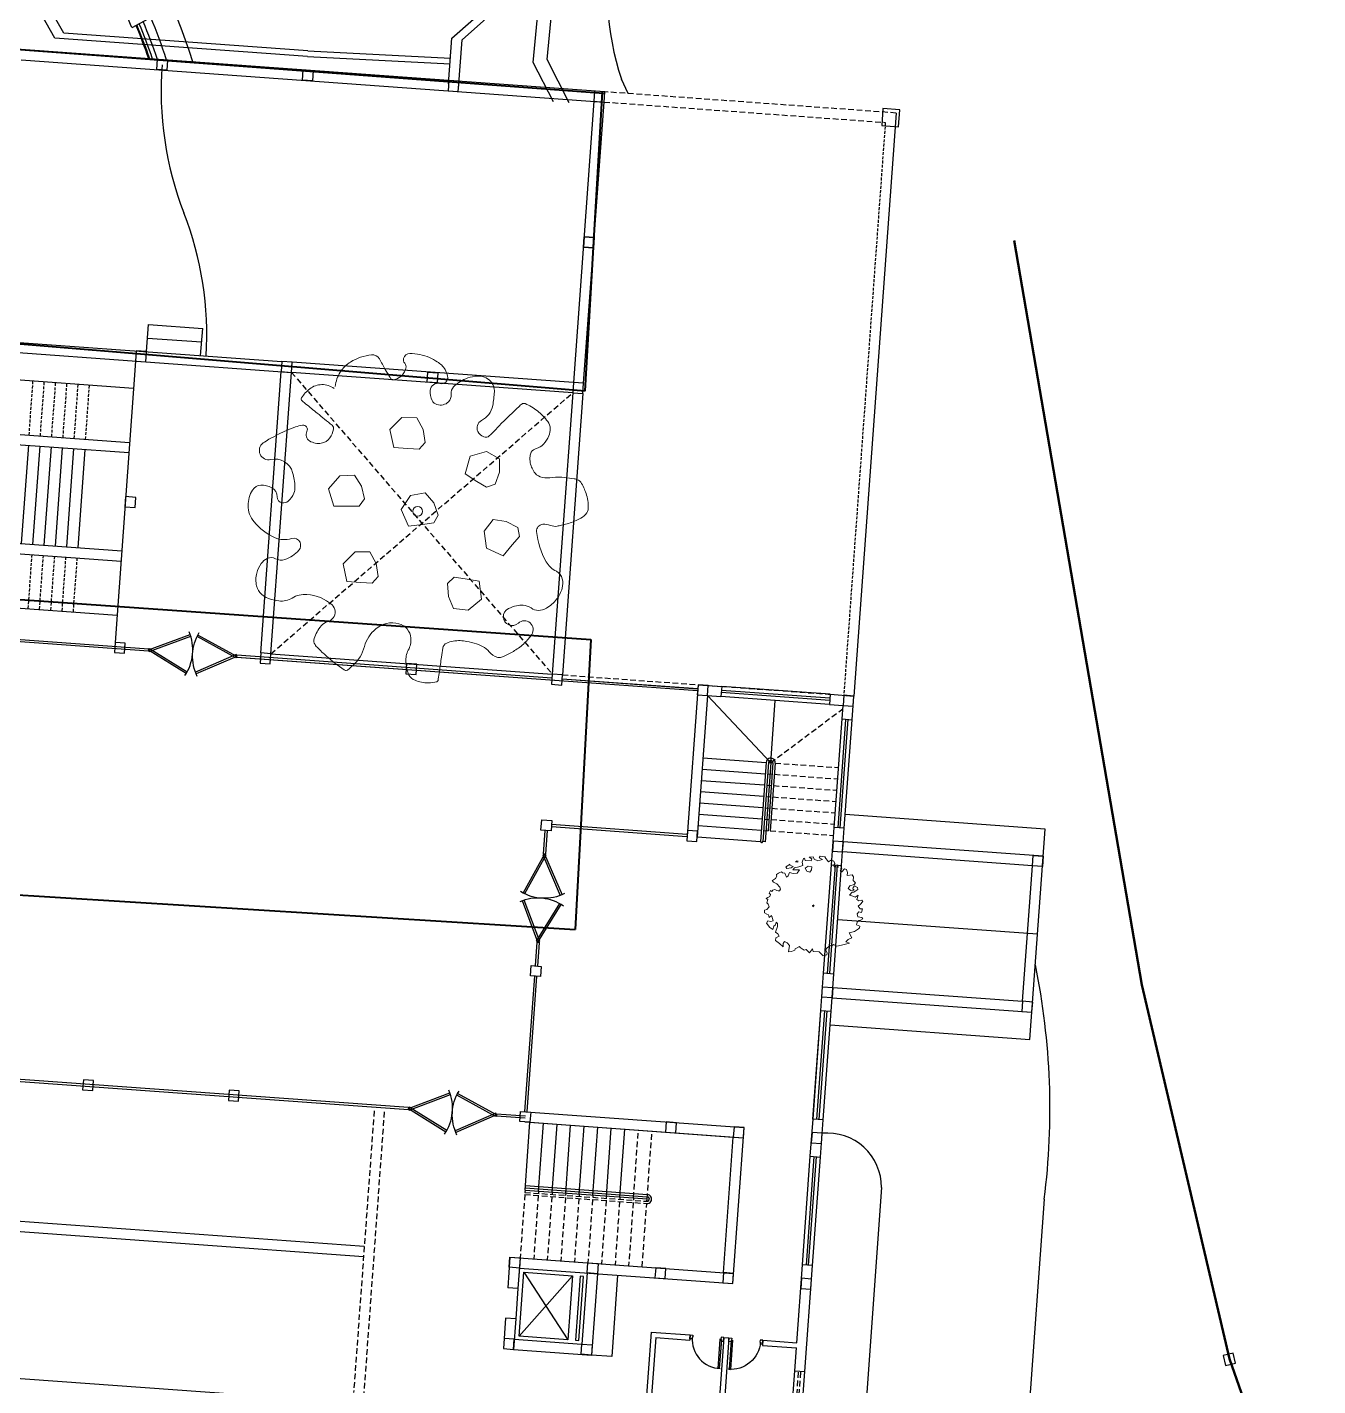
# Model space of a CAD drawing. Extents: x 2080 to 102399, y 2071 to 93424.
# Drawn here: x 87838 to 88977, y 81964 to 83163 of the extents above; entities that cross this region are included whole.
import ezdxf

# ---------------------------------------------------------------- set-up
doc = ezdxf.new("R2010")
doc.units = 0
doc.header["$LTSCALE"] = 20
doc.header["$MEASUREMENT"] = 0
for name, pattern in [('ACAD_ISO02W100', [15, 12, -3]), ('HIDDEN', [0.375, 0.25, -0.125]), ('HIDDEN2', [0.1875, 0.125, -0.0625])]:
    doc.linetypes.add(name, pattern=pattern)
for name, color, linetype in [('beam', 7, 'Continuous'), ('COLUMN', 31, 'Continuous'), ('DIMLINE', 254, 'Continuous'), ('DOOR', 1, 'Continuous'), ('HANDRAIL', 1, 'Continuous'), ('KALKAAL', 7, 'Continuous'), ('road', 2, 'Continuous'), ('Roof lilne', 31, 'Continuous'), ('wall', 13, 'Continuous'), ('WINDOW', 4, 'Continuous'), ('winsill', 5, 'Continuous')]:
    doc.layers.add(name, color=color, linetype=linetype)
for name, color, linetype, lineweight in [('BUILDING', 4, 'Continuous', 40), ('COUNTRY FENCE', 13, 'ACAD_ISO02W100', 50), ('Mango tree', 96, 'Continuous', 5), ('naval tree', 105, 'Continuous', 9), ('sappotta', 114, 'Continuous', 5), ('STONE', 2, 'Continuous', 30), ('tree1', 110, 'Continuous', 9)]:
    doc.layers.add(name, color=color, linetype=linetype, lineweight=lineweight)

# ---------------------------------------------------------------- blocks, each defined once
blk = doc.blocks.new('tree1')
at = {"layer": 'tree1', "lineweight": 5}
blk.add_lwpolyline([(2246.412, 2115.1826, -0.112663), (2246.4436, 2115.2327, -0.117589), (2246.492, 2115.2624, -0.108853), (2246.5788, 2115.2711, -0.296704), (2246.6053, 2115.2491, -0.01094), (2246.612, 2115.2254, 0.0113), (2246.6186, 2115.2025, 0.005127), (2246.6282, 2115.1726, 0.015033), (2246.6319, 2115.1626, 0.306227), (2246.6423, 2115.1556, 0.11667), (2246.6719, 2115.1626, 0.080255), (2246.6872, 2115.1736, 0.078689), (2246.6986, 2115.1892, 0.243774), (2246.6984, 2115.2094, -0.250701), (2246.6986, 2115.2292, -0.328651), (2246.7264, 2115.2422, -0.116616), (2246.7985, 2115.2092, -0.030845), (2246.8248, 2115.186, -0.050087), (2246.8385, 2115.1692, -0.076938), (2246.8477, 2115.1493, -0.062317), (2246.8518, 2115.1226, -0.579697), (2246.8158, 2115.1005, 0.475121), (2246.7719, 2115.0827, 0.129849), (2246.7703, 2115.0429, 0.212231), (2246.7852, 2115.0228, 0.129571), (2246.8094, 2115.0164, 0.139513), (2246.8318, 2115.0228, 0.231404), (2246.8485, 2115.0492, -0.228797), (2246.8652, 2115.076, -0.051526), (2246.8895, 2115.0881, -0.046499), (2246.9185, 2115.096, -0.068146), (2246.9558, 2115.0974, -0.083931), (2246.9851, 2115.0893, -0.129613), (2247.0074, 2115.0709, -0.123758), (2247.0184, 2115.0427, -0.09899), (2247.0169, 2115.0207, -0.039936), (2246.9984, 2114.9695, -0.22703), (2246.9418, 2114.9219, 0.41151), (2246.9185, 2114.883, 0.187353), (2246.9366, 2114.8573, 0.279738), (2246.9585, 2114.8563, 0.024255), (2246.9845, 2114.8724, -0.013213), (2247.0318, 2114.9029, -0.005001), (2247.0972, 2114.942, -0.023312), (2247.1117, 2114.9495, -0.276075), (2247.1247, 2114.9482, -0.060003), (2247.165, 2114.9096, -0.073357), (2247.1952, 2114.8595, -0.14541), (2247.1984, 2114.8297, -0.115891), (2247.1871, 2114.8041, -0.080667), (2247.1584, 2114.7764, -0.146196), (2247.1274, 2114.7664, 0.199095), (2247.1051, 2114.7565, 0.110057), (2247.0965, 2114.7421, 0.070134), (2247.0917, 2114.7165, 0.127178), (2247.1011, 2114.6728, 0.173991), (2247.1251, 2114.65, 0.084989), (2247.1627, 2114.6404, -0.065757), (2247.2117, 2114.63, -0.015835), (2247.246, 2114.6166, -0.041694), (2247.2583, 2114.61, -0.171023), (2247.2682, 2114.5973, -0.055511), (2247.2783, 2114.5501, -0.086573), (2247.2741, 2114.492, -0.193215), (2247.2583, 2114.4702, -0.079513), (2247.2283, 2114.4574, -0.051396), (2247.1784, 2114.4502, -0.009838), (2247.1555, 2114.4498, -0.013144), (2247.1384, 2114.4502, -0.142441), (2247.1136, 2114.4589, 0.12085), (2247.0851, 2114.4702, 0.414743), (2247.0551, 2114.4475, 0.108419), (2247.0651, 2114.3237, 0.145796), (2247.0955, 2114.2778, -0.218883), (2247.1117, 2114.2438, -0.129022), (2247.1028, 2114.2077, -0.098712), (2247.0717, 2114.1706, -0.089238), (2247.0254, 2114.1453, -0.142039), (2246.9918, 2114.144, -0.15262), (2246.966, 2114.1597, 0.140489), (2246.9385, 2114.1773, 0.072733), (2246.9124, 2114.1811, 0.056149), (2246.8785, 2114.1773, 1.162721), (2246.9039, 2114.1127, -0.889956), (2246.9451, 2114.0574, -0.057497), (2246.9104, 2114.0314, -0.050194), (2246.8652, 2114.0108, -0.027152), (2246.8206, 2113.9984, -0.081841), (2246.8052, 2113.9975, -0.259828), (2246.7712, 2114.0216, 0.154361), (2246.7252, 2114.0708, 0.023636), (2246.6897, 2114.0886, 0.036054), (2246.6652, 2114.0974, 0.113837), (2246.6116, 2114.0999, 0.255021), (2246.5919, 2114.0841, 0.010023), (2246.5791, 2114.0512, -0.006166), (2246.5586, 2113.9975, -0.000987), (2246.5476, 2113.9699, -0.004807), (2246.5453, 2113.9642, -0.301336), (2246.5397, 2113.9605, -0.053993), (2246.5053, 2113.9642, -0.098949), (2246.4573, 2113.9853, -0.166928), (2246.4387, 2114.0108, -0.074867), (2246.4362, 2114.0273, -0.033746), (2246.4387, 2114.0641, -0.147775), (2246.4582, 2114.1068, 0.143332), (2246.4787, 2114.1506, 0.320067), (2246.4453, 2114.2167, 0.243977), (2246.352, 2114.2172, 0.152147), (2246.2934, 2114.1598, -0.142431), (2246.2321, 2114.0974, -0.011977), (2246.2084, 2114.0848, -0.105797), (2246.2054, 2114.0841, -0.222083), (2246.1945, 2114.0886, -0.028252), (2246.1388, 2114.1573, -0.016572), (2246.113, 2114.1957, -0.046235), (2246.1055, 2114.2106, -0.232844), (2246.1075, 2114.2346, -0.094135), (2246.1455, 2114.2771, -0.151838), (2246.1726, 2114.2871, 0.157375), (2246.1988, 2114.2971, 0.39645), (2246.2059, 2114.3476, 0.167315), (2246.1188, 2114.4103, 0.155323), (2246.0594, 2114.4094, -0.172189), (2246.0055, 2114.4103, -0.057388), (2245.9658, 2114.4306, -0.091215), (2245.9455, 2114.4502, -0.156095), (2245.9337, 2114.4872, -0.117481), (2245.9455, 2114.5368, -0.096462), (2245.9705, 2114.5689, -0.124262), (2245.9989, 2114.5834, -0.245852), (2246.0304, 2114.5751, 0.213299), (2246.0655, 2114.5634, 0.132817), (2246.1271, 2114.5869, 0.292293), (2246.1388, 2114.6167, 0.386063), (2246.1096, 2114.6384, -0.189961), (2246.0455, 2114.6566, -0.113948), (2245.9805, 2114.7353, -0.173128), (2245.9722, 2114.8031, -0.141993), (2246.0028, 2114.8585, -0.2475), (2246.0388, 2114.8697, -0.069531), (2246.0598, 2114.8626, -0.066733), (2246.0788, 2114.8497, -0.27622), (2246.0909, 2114.811, 0.375875), (2246.1055, 2114.7831, 0.21129), (2246.1292, 2114.7842, 0.125177), (2246.1588, 2114.8097, 0.111486), (2246.1686, 2114.8338, 0.05123), (2246.1721, 2114.8896, 0.402904), (2246.0994, 2114.9595, -0.821492), (2246.0855, 2115.0294, -0.025063), (2246.1109, 2115.0385, -0.015882), (2246.1521, 2115.0494, -0.023816), (2246.2229, 2115.0623, -0.058964), (2246.2521, 2115.0627, -0.600057), (2246.2634, 2115.035, 0.391652), (2246.2654, 2114.9961, 0.173919), (2246.3078, 2114.9768, 0.206831), (2246.3454, 2114.9895, 0.108623), (2246.3674, 2115.0202, 0.273193), (2246.3654, 2115.0361, 0.000005), (2246.342, 2115.066, -0.000002), (2246.3187, 2115.096, -0.000001), (2246.2838, 2115.1409, -0.000003), (2246.2721, 2115.1559, -0.378508), (2246.2729, 2115.1687, -0.089675), (2246.3121, 2115.1959, -0.160885), (2246.3619, 2115.2013, -0.160398), (2246.4054, 2115.1759)], format="xyb", dxfattribs=at)
for points in [[(2246.5818, 2114.8963), (2246.5828, 2114.9683), (2246.6395, 2115.0036), (2246.6962, 2114.9898), (2246.7102, 2114.9394), (2246.7067, 2114.8884), (2246.6775, 2114.8681), (2246.635, 2114.8807)], [(2246.2995, 2114.7243), (2246.2955, 2114.7962), (2246.3496, 2114.8354), (2246.407, 2114.8256), (2246.4245, 2114.7764), (2246.4246, 2114.7252), (2246.397, 2114.7029), (2246.3536, 2114.7124)], [(2246.8317, 2114.7322), (2246.867, 2114.7949), (2246.9337, 2114.7989), (2246.9768, 2114.7597), (2246.9651, 2114.7087), (2246.9376, 2114.6656), (2246.9023, 2114.6617), (2246.8709, 2114.693)], [(2246.5688, 2114.5813), (2246.5557, 2114.6521), (2246.6043, 2114.6978), (2246.6626, 2114.6954), (2246.6862, 2114.6488), (2246.6928, 2114.5981), (2246.6682, 2114.5724), (2246.624, 2114.5764)], [(2246.2835, 2114.424), (2246.2845, 2114.496), (2246.3411, 2114.5313), (2246.3978, 2114.5176), (2246.4119, 2114.4672), (2246.4084, 2114.4162), (2246.3793, 2114.3959), (2246.3367, 2114.4084)], [(2246.9054, 2114.3847), (2246.8484, 2114.4286), (2246.8541, 2114.4952), (2246.8991, 2114.5323), (2246.9478, 2114.5133), (2246.9866, 2114.4799), (2246.9854, 2114.4444), (2246.9498, 2114.4179)], [(2246.7912, 2114.3085), (2246.7834, 2114.2369), (2246.7236, 2114.2071), (2246.6685, 2114.2261), (2246.6593, 2114.2776), (2246.6675, 2114.3281), (2246.6985, 2114.3456), (2246.7397, 2114.3291)]]:
    blk.add_lwpolyline(points, close=True, dxfattribs=at)
blk.add_circle((2246.6167, 2114.6306), 0.0191, dxfattribs=at)
blk = doc.blocks.new('NEEM')
at = {"layer": 'sappotta', "linetype": 'Continuous'}
for p, q in [((-0.517, 0.963), (-0.614, 0.901)), ((-0.521, 0.945), (-0.521, 0.945)), ((-0.449, 0.913), (-0.521, 0.945)), ((-0.359, 1.043), (-0.396, 1.016)), ((-0.396, 1.016), (-0.345, 1.011)), ((-0.345, 1.011), (-0.34, 1.039)), ((-0.23, 0.935), (-0.32, 0.906)), ((-0.213, 1.092), (-0.242, 1.007)), ((-0.242, 1.007), (-0.23, 0.935)), ((-0.191, 1.099), (-0.213, 1.092)), ((-0.177, 1.048), (-0.191, 1.099)), ((-0.043, 1.039), (-0.177, 1.048)), ((0.003, 1.132), (-0.083, 1.127)), ((-0.083, 1.127), (-0.023, 1.083)), ((-0.023, 1.083), (-0.043, 1.039)), ((0.03, 1.077), (0.003, 1.132)), ((0.114, 1.043), (0.03, 1.077)), ((0.216, 1.072), (0.114, 1.043)), ((0.162, 1.144), (0.142, 1.112)), ((0.142, 1.112), (0.216, 1.072)), ((0.283, 1.13), (0.162, 1.144)), ((0.267, 1.123), (0.283, 1.13)), ((0.351, 1.016), (0.267, 1.123)), ((0.421, 1.063), (0.351, 1.016)), ((0.473, 1.03), (0.421, 1.063)), ((0.472, 0.942), (0.501, 0.982)), ((0.483, 0.908), (0.472, 0.942)), ((0.501, 0.982), (0.473, 1.03)), ((0.551, 0.95), (0.581, 0.9)), ((0.627, 0.928), (0.551, 0.95)), ((0.654, 0.87), (0.627, 0.928)), ((-0.85, 0.638), (-0.892, 0.613)), ((-0.818, 0.692), (-0.85, 0.638)), ((-0.783, 0.757), (-0.83, 0.729)), ((-0.83, 0.729), (-0.826, 0.714)), ((-0.826, 0.714), (-0.818, 0.692)), ((-0.749, 0.774), (-0.783, 0.757)), ((-0.717, 0.789), (-0.749, 0.774)), ((-0.689, 0.772), (-0.717, 0.789)), ((-0.638, 0.758), (-0.689, 0.772)), ((-0.598, 0.672), (-0.638, 0.758)), ((-0.614, 0.901), (-0.589, 0.87)), ((-0.562, 0.699), (-0.598, 0.672)), ((-0.589, 0.87), (-0.494, 0.884)), ((-0.533, 0.776), (-0.562, 0.699)), ((-0.452, 0.75), (-0.533, 0.776)), ((-0.494, 0.884), (-0.449, 0.913)), ((-0.415, 0.884), (-0.459, 0.839)), ((-0.459, 0.839), (-0.303, 0.837)), ((-0.361, 0.762), (-0.452, 0.75)), ((-0.32, 0.906), (-0.415, 0.884)), ((-0.303, 0.837), (-0.361, 0.762)), ((-0.108, 0.922), (-0.177, 0.872)), ((-0.177, 0.872), (-0.139, 0.809)), ((-0.139, 0.809), (-0.067, 0.78)), ((-0.027, 0.908), (-0.108, 0.922)), ((-0.067, 0.78), (-0.034, 0.839)), ((-0.034, 0.839), (-0.027, 0.908)), ((0.581, 0.9), (0.483, 0.908)), ((0.616, 0.806), (0.654, 0.87)), ((0.66, 0.788), (0.616, 0.806)), ((0.715, 0.86), (0.66, 0.788)), ((0.762, 0.844), (0.715, 0.86)), ((0.783, 0.779), (0.762, 0.844)), ((0.776, 0.704), (0.783, 0.779)), ((0.888, 0.723), (0.776, 0.704)), ((0.924, 0.679), (0.888, 0.723)), ((0.913, 0.591), (0.924, 0.679)), ((-0.96, 0.366), (-0.994, 0.31)), ((-0.994, 0.31), (-0.961, 0.275)), ((-0.935, 0.345), (-0.96, 0.366)), ((-0.908, 0.372), (-0.935, 0.345)), ((-0.892, 0.613), (-0.923, 0.594)), ((-0.923, 0.594), (-0.895, 0.555)), ((-0.87, 0.389), (-0.908, 0.372)), ((-0.895, 0.555), (-0.868, 0.54)), ((-0.846, 0.386), (-0.87, 0.389)), ((-0.868, 0.54), (-0.818, 0.517)), ((-0.821, 0.367), (-0.846, 0.386)), ((-0.788, 0.359), (-0.821, 0.367)), ((-0.818, 0.517), (-0.752, 0.44)), ((-0.757, 0.361), (-0.788, 0.359)), ((-0.735, 0.394), (-0.757, 0.361)), ((-0.752, 0.44), (-0.735, 0.394)), ((0.804, 0.415), (0.84, 0.475)), ((0.86, 0.367), (0.804, 0.415)), ((0.829, 0.259), (0.888, 0.326)), ((0.84, 0.475), (0.934, 0.5)), ((0.933, 0.378), (0.86, 0.367)), ((0.888, 0.326), (0.93, 0.332)), ((0.917, 0.437), (0.904, 0.404)), ((0.904, 0.404), (0.933, 0.378)), ((0.964, 0.541), (0.913, 0.591)), ((0.942, 0.471), (0.917, 0.437)), ((0.93, 0.332), (1.018, 0.389)), ((0.934, 0.5), (0.964, 0.541)), ((1.014, 0.439), (0.942, 0.471)), ((1.018, 0.389), (1.014, 0.439)), ((-1.023, 0.208), (-1.062, 0.182)), ((-1.062, 0.182), (-1.02, 0.162)), ((-1.02, 0.162), (-1.049, 0.084)), ((-1.049, 0.084), (-1.017, 0.059)), ((-0.978, 0.229), (-1.023, 0.208)), ((-1.017, 0.059), (-0.991, -0.002)), ((-0.961, 0.275), (-0.978, 0.229)), ((0.02, 0.041), (-0.009, 0.024)), ((-0.009, 0.024), (0, 0)), ((0, 0), (0.014, 0.011)), ((0.014, 0.011), (0.027, 0.031)), ((0.838, 0.262), (0.829, 0.259)), ((0.931, 0.228), (0.838, 0.262)), ((0.962, 0.217), (0.931, 0.228)), ((1.025, 0.259), (0.962, 0.217)), ((0.996, 0.16), (1.025, 0.259)), ((1.046, 0.129), (0.996, 0.16)), ((1.029, 0.011), (1.074, 0.049)), ((1.074, -0.047), (1.029, 0.011)), ((1.109, 0.149), (1.046, 0.129)), ((1.074, 0.049), (1.137, 0.114)), ((1.137, 0.114), (1.109, 0.149)), ((-1.097, -0.077), (-1.098, -0.14)), ((-1.098, -0.14), (-1.044, -0.173)), ((-1.048, -0.062), (-1.097, -0.077)), ((-0.991, -0.002), (-1.048, -0.062)), ((-1.044, -0.173), (-1.007, -0.185)), ((-1.007, -0.185), (-0.992, -0.244)), ((-0.992, -0.244), (-0.937, -0.198)), ((-0.937, -0.198), (-0.93, -0.213)), ((-0.93, -0.213), (-0.902, -0.318)), ((1.007, -0.166), (1.046, -0.114)), ((1.016, -0.234), (1.007, -0.166)), ((1.11, -0.243), (1.016, -0.234)), ((1.045, -0.311), (1.083, -0.306)), ((1.046, -0.114), (1.1, -0.129)), ((1.129, -0.047), (1.074, -0.047)), ((1.083, -0.306), (1.137, -0.273)), ((1.1, -0.129), (1.129, -0.047)), ((1.137, -0.273), (1.11, -0.243)), ((-1.025, -0.325), (-1.052, -0.378)), ((-1.052, -0.378), (-0.982, -0.471)), ((-0.953, -0.336), (-1.025, -0.325)), ((-0.982, -0.471), (-0.91, -0.516)), ((-0.902, -0.318), (-0.953, -0.336)), ((-0.91, -0.516), (-0.888, -0.446)), ((-0.888, -0.446), (-0.848, -0.411)), ((-0.803, -0.452), (-0.853, -0.576)), ((-0.853, -0.576), (-0.797, -0.619)), ((-0.848, -0.411), (-0.837, -0.355)), ((-0.837, -0.355), (-0.803, -0.383)), ((-0.803, -0.383), (-0.803, -0.452)), ((0.826, -0.591), (0.943, -0.565)), ((0.887, -0.704), (0.826, -0.591)), ((0.943, -0.565), (1.032, -0.503)), ((0.992, -0.411), (1.004, -0.349)), ((1.066, -0.443), (0.992, -0.411)), ((1.004, -0.349), (1.045, -0.311)), ((1.032, -0.503), (1.061, -0.484)), ((1.061, -0.484), (1.066, -0.443)), ((-0.844, -0.71), (-0.852, -0.77)), ((-0.852, -0.77), (-0.758, -0.838)), ((-0.766, -0.668), (-0.844, -0.71)), ((-0.797, -0.619), (-0.766, -0.668)), ((-0.758, -0.838), (-0.675, -0.912)), ((-0.676, -0.836), (-0.649, -0.791)), ((-0.675, -0.912), (-0.676, -0.836)), ((-0.649, -0.791), (-0.582, -0.82)), ((-0.582, -0.82), (-0.534, -0.881)), ((-0.534, -0.881), (-0.554, -1.025)), ((-0.401, -0.955), (-0.302, -0.907)), ((-0.302, -0.907), (-0.286, -0.926)), ((0.327, -0.932), (0.391, -0.879)), ((0.391, -0.879), (0.423, -0.897)), ((0.423, -0.897), (0.47, -0.86)), ((0.47, -0.86), (0.543, -0.896)), ((0.543, -0.896), (0.652, -0.871)), ((0.652, -0.871), (0.68, -0.867)), ((0.68, -0.867), (0.834, -0.828)), ((0.751, -0.797), (0.797, -0.747)), ((0.834, -0.828), (0.751, -0.797)), ((0.797, -0.747), (0.887, -0.704)), ((-0.554, -1.025), (-0.486, -1.015)), ((-0.486, -1.015), (-0.413, -0.988)), ((-0.413, -0.988), (-0.401, -0.955)), ((-0.286, -0.926), (-0.197, -0.986)), ((-0.197, -0.986), (-0.157, -0.969)), ((-0.157, -0.969), (-0.078, -1.049)), ((-0.078, -1.049), (-0.006, -0.96)), ((-0.006, -0.96), (0.006, -1.017)), ((0.006, -1.017), (0.139, -1.026)), ((0.139, -1.026), (0.236, -1.115)), ((0.236, -1.115), (0.314, -1.096)), ((0.287, -0.982), (0.327, -0.932)), ((0.324, -1.046), (0.287, -0.982)), ((0.314, -1.096), (0.324, -1.046))]:
    blk.add_line(p, q, dxfattribs=at)
blk = doc.blocks.new('A$C51655814')
at = {"layer": 'DOOR', "color": 4}
for p, q in [((23.9, 0), (2.7, 43.2)), ((25.7, 0.9), (4.5, 44.1)), ((22.1, 0.9), (43.3, 44.1)), ((23.9, 0), (45.1, 43.2)), ((23.9, 0), (22.1, 0.9)), ((23.9, 0), (25.7, 0.9))]:
    blk.add_line(p, q, dxfattribs=at)
blk.add_arc((23.9, -1.7), 49.7, 61.2206, 118.7794, dxfattribs=at)
blk = doc.blocks.new('DR1H902')
at = {"color": 0}
for p, q in [((-0.5, 0), (-0.5, 1)), ((-0.5, 1), (-0.45, 1)), ((-0.45, 0), (-0.45, 1)), ((-0.5, 0), (-0.45, 0))]:
    blk.add_line(p, q, dxfattribs=at)
blk.add_arc((-0.5, 0), 1, 0, 91.707, dxfattribs=at)
blk = doc.blocks.new('A$C3B4262AC')
at = {"layer": 'DOOR'}
for p, q in [((0, 4), (0, 0)), ((2.5, 4), (0, 4)), ((0, 0), (3, 0)), ((2.5, 2.25), (2.5, 4)), ((3, 2.25), (2.5, 2.25)), ((3, 0), (3, 2.25))]:
    blk.add_line(p, q, dxfattribs=at)
blk = doc.blocks.new('A$C1F9E242A')
blk.add_blockref('A$C3B4262AC', (0, 0))
at = {"xscale": -1}
blk.add_blockref('A$C3B4262AC', (36, 0), dxfattribs=at)
at = {"layer": 'DOOR', "xscale": -31, "yscale": 31, "zscale": 68.88888888888889}
blk.add_blockref('DR1H902', (18, 2.2), dxfattribs=at)
blk = doc.blocks.new('*U24')
at = {"xscale": -1}
blk.add_blockref('A$C1F9E242A', (0, -2), dxfattribs=at)
blk = doc.blocks.new('A$C6FFD0EFA')
for p, q in [((523.6, -38), (0, 0)), ((8.3, -9.6), (523, -47)), ((514, -46.3), (496, -294.7)), ((504.9, -295.3), (523, -47)), ((119, -267.3), (120.7, -243.4)), ((120.7, -243.4), (168.6, -246.9)), ((166.8, -270.8), (168.6, -246.9)), ((-9.7, -258), (238.6, -276)), ((119.8, -255.3), (167.7, -258.8)), ((-10.4, -267), (247, -285.6)), ((109.3, -275.6), (91.3, -524)), ((220, -533.3), (238, -285)), ((228.9, -534), (247, -285.6)), ((495.3, -303.7), (247, -285.6)), ((496, -294.7), (247.6, -276.7)), ((-21.1, -290.2), (107.6, -299.6)), ((495.3, -303.7), (477.3, -552)), ((504.3, -304.3), (486.3, -552.7)), ((-25.2, -347.1), (103.5, -356.4)), ((-20.1, -338.4), (104.1, -347.4)), ((14.7, -350), (8.4, -436.8)), ((24.7, -350.7), (18.4, -437.5)), ((34.7, -351.4), (28.4, -438.2)), ((44.6, -352.2), (38.3, -438.9)), ((54.6, -352.9), (48.3, -439.7)), ((64.6, -353.6), (58.3, -440.4)), ((-31.5, -433.9), (97.2, -443.2)), ((-27.7, -443.2), (96.5, -452.2)), ((-35.6, -490.7), (93, -500)), ((228.9, -534), (477.3, -552)), ((670.1, -630.2), (614.3, -571)), ((670.1, -630.2), (674.1, -575.3)), ((610.3, -625.8), (666.2, -629.9)), ((670.1, -630.2), (665.1, -700)), ((668.1, -630), (672.1, -630.3)), ((608.8, -645.8), (664.7, -649.8)), ((609.6, -635.8), (665.4, -639.9)), ((667.4, -640), (671.4, -640.3)), ((608.1, -655.7), (664, -659.8)), ((666.7, -650), (670.7, -650.3)), ((607.4, -665.7), (663.3, -669.8)), ((665.2, -669.9), (669.2, -670.2)), ((666, -659.9), (670, -660.2)), ((606.7, -675.7), (662.5, -679.7)), ((664.5, -679.9), (668.5, -680.2)), ((606, -685.7), (661.8, -689.7)), ((663.8, -689.9), (667.8, -690.2)), ((605.2, -695.6), (661.1, -699.7)), ((665.1, -700), (663.1, -699.8)), ((453.3, -1007.5), (457.6, -947.6)), ((465.2, -1008.3), (469.6, -948.5)), ((477.2, -1009.2), (481.5, -949.4)), ((489.2, -1010.1), (493.5, -950.2)), ((501.1, -1010.9), (505.5, -951.1)), ((513.1, -1011.8), (517.4, -952)), ((525.1, -1012.7), (529.4, -952.8)), ((537, -1013.5), (541.4, -953.7)), ((453.3, -1007.5), (561, -1015.3)), ((311.3, -1057.3), (-65.7, -1029.9)), ((310.6, -1066.3), (-66.4, -1038.9)), ((495.1, -1083), (448.1, -1136.3)), ((452.2, -1079.9), (491, -1139.5)), ((535, -1082.6), (529.8, -1154.4)), ((447, -1094.2), (445, -1121.2)), ((529.8, -1154.4), (511.9, -1153.1)), ((-75.7, -1167.6), (301.3, -1194.9))]:
    blk.add_line(p, q)
at = {"linetype": 'HIDDEN'}
for p, q in [((247, -285.6), (477.3, -552)), ((228.9, -534), (495.3, -303.7)), ((670.1, -630.2), (733.7, -582.6)), ((674.1, -630.5), (730, -634.5)), ((673.4, -640.4), (729.3, -644.5)), ((672.7, -650.4), (728.5, -654.5)), ((671.2, -670.4), (727.1, -674.4)), ((672, -660.4), (727.8, -664.4)), ((670.5, -680.3), (726.4, -684.4)), ((669.8, -690.3), (725.6, -694.4)), ((320, -937.6), (301.9, -1186)), ((328.9, -938.3), (310.9, -1186.6)), ((549, -1014.4), (553.3, -954.6)), ((561, -1015.3), (565.3, -955.4)), ((453, -1011.4), (448.9, -1067.3)), ((453.3, -1007.5), (453.1, -1009.5)), ((464.9, -1012.3), (460.9, -1068.2)), ((465.2, -1008.3), (465.1, -1010.3)), ((476.9, -1013.2), (472.9, -1069)), ((477.2, -1009.2), (477.1, -1011.2)), ((488.9, -1014.1), (484.8, -1069.9)), ((489.2, -1010.1), (489, -1012.1)), ((500.8, -1014.9), (496.8, -1070.8)), ((501.1, -1010.9), (501, -1012.9)), ((512.8, -1015.8), (508.8, -1071.6)), ((513.1, -1011.8), (513, -1013.8)), ((524.8, -1016.7), (520.7, -1072.5)), ((525.1, -1012.7), (524.9, -1014.7)), ((536.7, -1017.5), (532.7, -1073.4)), ((537, -1013.5), (536.9, -1015.5)), ((548.7, -1018.4), (544.7, -1074.2)), ((549, -1014.4), (548.9, -1016.4)), ((556.6, -1075.1), (560.7, -1019.3)), ((560.8, -1017.3), (561, -1015.3))]:
    blk.add_line(p, q, dxfattribs=at)
at = {"linetype": 'HIDDEN2'}
for p, q in [((15.4, -341), (18.8, -293.1)), ((25.3, -341.7), (28.8, -293.9)), ((35.3, -342.5), (38.8, -294.6)), ((45.3, -343.2), (48.8, -295.3)), ((55.2, -343.9), (58.7, -296)), ((65.2, -344.6), (68.7, -296.8)), ((17.7, -446.5), (14.3, -494.3)), ((27.7, -447.2), (24.2, -495.1)), ((37.7, -447.9), (34.2, -495.8)), ((47.6, -448.6), (44.2, -496.5)), ((57.6, -449.4), (54.1, -497.2))]:
    blk.add_line(p, q, dxfattribs=at)
for points in [[(491, -1139.5), (448.1, -1136.3), (452.2, -1079.9), (495.1, -1083)], [(504.8, -1083.7), (501.8, -1083.5), (497.7, -1140), (500.7, -1140.2)]]:
    blk.add_lwpolyline(points, close=True)
for centre, start, end in [((430.6, -37.1), 175.5892, 201.1469), ((-126.5, -252.6), 356.4484, 21.1469)]:
    blk.add_arc(centre, 298.7, start, end)
at = {"layer": 'BUILDING', "linetype": 'Continuous', "ltscale": 0.5}
for p, q in [((0, 0), (522.4, -39.2)), ((506.4, -301.8), (521.5, -37.9)), ((-14.2, -258.7), (506.4, -301.8)), ((-41.9, -482.7), (511.3, -521.5)), ((511.3, -521.5), (497.4, -777.5)), ((-60.9, -742.7), (497.4, -777.5))]:
    blk.add_line(p, q, dxfattribs=at)
at = {"layer": 'COLUMN'}
for points in [[(128.7, -9.3), (137.6, -10), (137, -19), (128, -18.3)], [(257.3, -18.7), (266.3, -19.3), (265.6, -28.3), (256.7, -27.7)], [(395, -28.7), (386, -28), (385.3, -37), (394.3, -37.6)], [(523.6, -38), (514.6, -37.4), (514, -46.3), (523, -47)], [(514.3, -166.7), (505.3, -166), (504.7, -175), (513.6, -175.6)], [(109.3, -275.6), (118.3, -276.3), (119, -267.3), (110, -266.7)], [(238, -285), (247, -285.6), (247.6, -276.6), (238.6, -276)], [(375.6, -295), (366.7, -294.3), (367.3, -285.3), (376.3, -286)], [(495.3, -303.7), (504.3, -304.3), (504.9, -295.3), (496, -294.7)], [(109.6, -396), (100.6, -395.3), (100, -404.3), (109, -405)], [(90.7, -533), (99.6, -533.6), (100.3, -524.6), (91.3, -524)], [(219.3, -542.3), (228.3, -543), (228.9, -534), (220, -533.3)], [(476.6, -561), (485.6, -561.6), (486.3, -552.7), (477.3, -552)], [(605.3, -570.3), (614.3, -571), (614.9, -562), (606, -561.3)], [(734, -579.7), (742.9, -580.3), (743.6, -571.3), (734.6, -570.7)], [(468, -680.7), (476.9, -681.3), (476.3, -690.3), (467.3, -689.6)], [(596, -699), (604.9, -699.6), (605.6, -690.6), (596.6, -690)], [(724.6, -708.3), (733.6, -709), (734.3, -700), (725.3, -699.3)], [(458.6, -809.3), (467.6, -810), (466.9, -819), (458, -818.3)], [(715.9, -828), (724.9, -828.7), (724.3, -837.6), (715.3, -837)], [(457.6, -947.6), (448.6, -947), (449.3, -938), (458.3, -938.6)], [(577.3, -956.3), (586.3, -957), (586.9, -948), (577.9, -947.3)], [(637.1, -960.7), (646.1, -961.3), (646.7, -952.3), (637.8, -951.7)], [(705.9, -965.6), (714.9, -966.3), (715.6, -957.3), (706.6, -956.7)], [(448.3, -1076.3), (439.3, -1075.6), (439.9, -1066.6), (448.9, -1067.3)], [(517.1, -1081.3), (508.1, -1080.6), (508.8, -1071.6), (517.7, -1072.3)], [(567.9, -1085), (576.9, -1085.6), (577.6, -1076.6), (568.6, -1076)], [(627.8, -1089.3), (636.8, -1090), (637.4, -1081), (628.4, -1080.3)], [(696.6, -1094.3), (705.6, -1095), (706.2, -1086), (697.3, -1085.3)], [(434.1, -1147.4), (443.1, -1148.1), (443.7, -1139.1), (434.7, -1138.5)], [(511.9, -1153.1), (502.9, -1152.4), (503.5, -1143.5), (512.5, -1144.1)]]:
    blk.add_lwpolyline(points, close=True, dxfattribs=at)
at = {"layer": 'DIMLINE', "linetype": 'Continuous', "ltscale": 0.5}
blk.add_line((0, 0), (523.5, -39.3), dxfattribs=at)
at = {"layer": 'HANDRAIL'}
for p, q in [((666.2, -629.9), (661.1, -699.7)), ((668.1, -630), (663.1, -699.8)), ((672.1, -630.3), (667.8, -690.2)), ((674.1, -630.5), (669.8, -690.3)), ((453.4, -1005.5), (561.1, -1013.3)), ((453.5, -1003.5), (561.3, -1011.3))]:
    blk.add_line(p, q, dxfattribs=at)
at = {"layer": 'HANDRAIL', "linetype": 'HIDDEN'}
for p, q in [((453, -1011.4), (560.7, -1019.3)), ((453.1, -1009.5), (560.8, -1017.3))]:
    blk.add_line(p, q, dxfattribs=at)
at = {"layer": 'HANDRAIL'}
for centre, radius, start, end in [((670.1, -630.2), 4, 355.8486, 175.8486), ((670.1, -630.2), 2, 355.8486, 175.8486), ((662.1, -699.7), 1, 178.6957, 353.0015), ((561, -1015.3), 4, 265.8486, 85.8486), ((561, -1015.3), 2, 265.8486, 85.8486)]:
    blk.add_arc(centre, radius, start, end, dxfattribs=at)
at = {"layer": 'KALKAAL'}
blk.add_lwpolyline([(505.3, -166), (514.3, -166.7), (513.6, -175.6), (504.7, -175)], close=True, dxfattribs=at)
at = {"layer": 'wall'}
for p, q in [((606, -561.3), (596.3, -695)), ((606, -561.3), (626.9, -562.9)), ((626.9, -562.9), (626.2, -571.8)), ((614.3, -571), (605.2, -695.6)), ((614.3, -571), (626.2, -571.8)), ((722.6, -569.8), (722, -578.8)), ((722.6, -569.8), (743.6, -571.3)), ((742.1, -592.3), (743.6, -571.3)), ((722, -578.8), (734, -579.7)), ((733.1, -591.6), (734, -579.7)), ((733.1, -591.6), (742.1, -592.3)), ((723.8, -720.3), (726.1, -687.4)), ((735.1, -688), (726.1, -687.4)), ((732.7, -720.9), (735.1, -688)), ((723.8, -720.3), (732.7, -720.9)), ((714.4, -848.9), (716.8, -816)), ((725.8, -816.7), (716.8, -816)), ((723.4, -849.6), (725.8, -816.7)), ((714.4, -848.9), (723.4, -849.6)), ((453.1, -947.3), (646.1, -961.3)), ((453.8, -938.3), (646.8, -952.3)), ((705.1, -977.6), (707.5, -944.7)), ((716.4, -945.3), (707.5, -944.7)), ((714.1, -978.3), (716.4, -945.3)), ((457.6, -947.6), (637.1, -960.6)), ((636.8, -1090), (646.8, -952.3)), ((628.4, -1080.3), (637.1, -960.6)), ((705.1, -977.6), (714.1, -978.3)), ((439.9, -1066.6), (438, -1093.6)), ((439.9, -1066.6), (637.4, -1081)), ((448.9, -1067.3), (447, -1094.2)), ((448.6, -1071.8), (447, -1094.2)), ((448.3, -1076.3), (636.8, -1090)), ((693.1, -1142.2), (698.1, -1073.4)), ((707.1, -1074), (698.1, -1073.4)), ((700.3, -1167.5), (707.1, -1074)), ((508.1, -1080.6), (503.5, -1143.5)), ((517.1, -1081.3), (511.9, -1153.1)), ((447, -1094.2), (438, -1093.6)), ((436, -1120.5), (434.1, -1147.4)), ((445, -1121.2), (436, -1120.5)), ((445, -1121.2), (443.1, -1148.1)), ((445, -1121.2), (443.1, -1148.1)), ((443.7, -1139.1), (503.5, -1143.5)), ((564.5, -1132.8), (559.3, -1204.6)), ((568.6, -1137.6), (563.7, -1205)), ((564.5, -1132.8), (598.9, -1135.3)), ((568.6, -1137.6), (598.6, -1139.8)), ((598.9, -1135.3), (598.6, -1139.8)), ((628.8, -1137.5), (623.6, -1209.3)), ((633.3, -1137.8), (628.1, -1209.6)), ((628.8, -1137.5), (633.3, -1137.8)), ((443.1, -1148.1), (511.9, -1153.1)), ((663.2, -1140), (662.9, -1144.5)), ((662.9, -1144.5), (692.8, -1146.7)), ((663.2, -1140), (693.1, -1142.2)), ((691.3, -1166.9), (692.8, -1146.7)), ((691.3, -1166.9), (700.3, -1167.5))]:
    blk.add_line(p, q, dxfattribs=at)
at = {"layer": 'WINDOW'}
for p, q in [((120.8, -531.6), (-28.8, -520.8)), ((-28.6, -518.8), (121, -529.6)), ((121, -529.6), (120.8, -531.6)), ((605.6, -566.8), (198.6, -537.3)), ((477, -555.5), (198.8, -535.3)), ((486, -556.1), (605.7, -564.8)), ((722.2, -575.3), (626.5, -568.3)), ((722.4, -573.3), (626.6, -566.3)), ((729.6, -687.6), (736.6, -591.9)), ((731.6, -687.8), (738.6, -592)), ((470.8, -689.9), (469.3, -710.9)), ((472.8, -690), (471.3, -711)), ((596.2, -695.5), (476.5, -686.8)), ((596.4, -693.5), (476.7, -684.8)), ((471.3, -711), (469.3, -710.9)), ((720.3, -816.3), (727.2, -720.5)), ((722.3, -816.4), (729.2, -720.7)), ((463.6, -788.6), (462.1, -809.6)), ((463.6, -788.6), (465.6, -788.8)), ((465.6, -788.8), (464.1, -809.7)), ((461.5, -818.6), (452.8, -938.2)), ((463.4, -818.7), (454.8, -938.4)), ((711, -944.9), (717.9, -849.2)), ((713, -945.1), (719.9, -849.3)), ((-62.3, -906.4), (350.2, -936.3)), ((-60.1, -904.5), (350.3, -934.3)), ((350.3, -934.3), (350.2, -936.3)), ((428.1, -940), (427.9, -941.9)), ((427.9, -941.9), (453.4, -943.8)), ((428.1, -940), (453.5, -941.8)), ((701.6, -1073.6), (708.6, -977.9)), ((703.6, -1073.8), (710.6, -978))]:
    blk.add_line(p, q, dxfattribs=at)
at = {"layer": 'WINDOW', "linetype": 'HIDDEN'}
for p, q in [((692.2, -1203), (694.8, -1167.1)), ((694.2, -1203.2), (696.8, -1167.3))]:
    blk.add_line(p, q, dxfattribs=at)
at = {"layer": 'winsill'}
for p, q in [((722.6, -569.8), (626.9, -562.9)), ((722, -578.8), (626.2, -571.8)), ((726.1, -687.4), (733.1, -591.6)), ((735.1, -688), (742.1, -592.3)), ((716.8, -816), (723.8, -720.3)), ((725.8, -816.7), (732.7, -720.9)), ((707.5, -944.7), (714.4, -848.9)), ((716.4, -945.3), (723.4, -849.6)), ((698.1, -1073.4), (705.1, -977.6)), ((707.1, -1074), (714.1, -978.3)), ((688.7, -1202.8), (691.3, -1166.9)), ((697.7, -1203.4), (700.3, -1167.5))]:
    blk.add_line(p, q, dxfattribs=at)
at = {"layer": 'DOOR', "color": 4}
for p, xscale, yscale, zscale, rotation in [((122.8, -511.3), 0.8124896065980436, 0.8124896065980436, 0.8124896065980436, 264.361540389817), ((199.6, -516.9), -0.8124896066020206, 0.8124896066146903, 0.8124896065993951, 87.3357300373308), ((450.9, -710), -0.8124896066020206, 0.8124896066146903, 0.8124896065993951, 177.3357300373309), ((445.3, -786.8), 0.8124896066045695, 0.8124896066045695, 0.8124896066045695, 354.361540390378), ((352.1, -916), 0.8124896065980436, 0.8124896065980436, 0.8124896065980436, 264.361540389817), ((428.9, -921.6), -0.8124896066020206, 0.8124896066146903, 0.8124896065993951, 87.3357300373308)]:
    blk.add_blockref('A$C51655814', p, dxfattribs=dict(at, xscale=xscale, yscale=yscale, zscale=zscale, rotation=rotation))
at = {"layer": 'DOOR'}
for p, xscale, yscale, zscale, rotation in [((598.8, -1137), 0.8333333333282009, 0.8333333333282009, 0.8333333333282009, 175.8486352132561), ((663.1, -1141.7), -0.8333333333282009, 0.8333333333430346, 0.8333333333333334, 175.848635213256)]:
    blk.add_blockref('*U24', p, dxfattribs=dict(at, xscale=xscale, yscale=yscale, zscale=zscale, rotation=rotation))
blk = doc.blocks.new('A$C1D046DB3')
for p, q in [((-65, 21.4), (-63.6, 77.4)), ((-480.2, 17), (-509.2, 61.1)), ((-138, 37.4), (-104.7, 71.5)), ((-129, 36.8), (-103.9, 62.4)), ((-52.9, 24.7), (-51.8, 67.9)), ((-487.7, 12), (-514.5, 52.7)), ((-420.4, 26.4), (-386.6, 48.2)), ((-138, -3), (-138, 37.4)), ((-129, -6), (-129, 36.8)), ((-30.5, -12), (-52.9, 24.7)), ((-264, 12), (-487.7, 12)), ((-264.1, 17), (-480.2, 17)), ((-264.1, 17), (-138, 19.9)), ((-264, 12), (-138, 14.9)), ((-44.6, -12), (-65, 21.4)), ((20.6, 0), (13.9, 12.2))]:
    blk.add_line(p, q)
at = {"linetype": 'HIDDEN'}
for p, q in [((258, 0), (0, 0)), ((0, -9), (249, -9)), ((0, -516), (240, -516))]:
    blk.add_line(p, q, dxfattribs=at)
for centre, radius, start, end in [((-845.3, -190.1), 516.9, 21.5782, 55.8631), ((247.4, 108.1), 252.5, 172.4141, 202.3137), ((-845.4, -189.8), 476.8, 26.969, 32.7463), ((-845.3, -190.1), 480.8, 23.2908, 27.0508)]:
    blk.add_arc(centre, radius, start, end)
at = {"color": 8}
for centre, start, end in [((-833.9, -179.8), 21.9573, 26.7471), ((-844.7, -189.5), 23.2159, 27.0338), ((-842.8, -187.9), 23.002, 26.9853), ((-839.8, -185.1), 22.6447, 26.9041)]:
    blk.add_arc(centre, 480.8, start, end, dxfattribs=at)
at = {"layer": 'beam', "linetype": 'HIDDEN', "ltscale": 0.5}
blk.add_line((249, -9), (249, -516), dxfattribs=at)
at = {"layer": 'beam', "ltscale": 0.5}
blk.add_line((258, 0), (258, -516), dxfattribs=at)
at = {"layer": 'COLUMN'}
blk.add_lwpolyline([(246, -12), (261, -12), (261, 3), (246, 3)], close=True, dxfattribs=at)

msp = doc.modelspace()

# ---------------------------------------------------------------- linework, layer by layer
at = {"ltscale": 0.5}
for p, q in [((88734.678, 82431.471), (88558.143, 82444.284)), ((88725.05, 82423.146), (88557.491, 82435.308)), ((88716.363, 82303.452), (88725.05, 82423.146)), ((88548.803, 82315.614), (88716.363, 82303.452)), ((88548.152, 82306.637), (88724.688, 82293.824))]:
    msp.add_line(p, q, dxfattribs=at)
at = {"layer": 'COLUMN'}
for points in [[(88171.868, 82592.63), (88180.845, 82591.979), (88181.496, 82600.955), (88172.52, 82601.607)], [(87886.53, 82225.323), (87895.506, 82224.671), (87896.157, 82233.647), (87887.181, 82234.299)], [(88015.191, 82215.984), (88024.167, 82215.333), (88024.819, 82224.309), (88015.843, 82224.96)]]:
    msp.add_lwpolyline(points, close=True, dxfattribs=at)
at = {"layer": 'COLUMN', "ltscale": 0.5}
for points in [[(88725.702, 82432.122), (88734.678, 82431.471), (88734.027, 82422.494), (88725.05, 82423.146), (88725.702, 82432.122)], [(88725.339, 82302.8), (88716.363, 82303.452), (88715.711, 82294.476), (88724.688, 82293.824), (88725.339, 82302.8)]]:
    msp.add_lwpolyline(points, dxfattribs=at)
at = {"layer": 'COUNTRY FENCE', "linetype": 'Continuous'}
for points in [[(88899.154, 81987.793), (88821.703, 82317.946), (88709.079, 82974.934)], [(88961.79, 80949.576), (88968.076, 81334.768), (88977.098, 81617.223), (88966.85, 81794.237), (88899.154, 81987.793)]]:
    msp.add_lwpolyline(points, dxfattribs=at)
at = {"layer": 'road', "ltscale": 0.5}
for p, q in [((88591.96, 82139.192), (88512.836, 81051.341)), ((88735.58, 82128.746), (88643.34, 80860.555))]:
    msp.add_line(p, q, dxfattribs=at)
for centre, radius, start, end in [((88104.206, 82208.371), 636.376, 352.812187, 11.537192), ((88543.868, 82139.057), 48.091, 0.161589, 95.254041)]:
    msp.add_arc(centre, radius, start, end, dxfattribs=at)
at = {"layer": 'Roof lilne', "ltscale": 0.5}
for p, q in [((88736.416, 82455.408), (88559.88, 82468.221)), ((88722.95, 82269.887), (88736.416, 82455.408)), ((88729.683, 82362.647), (88553.148, 82375.465)), ((88546.415, 82282.7), (88722.95, 82269.887))]:
    msp.add_line(p, q, dxfattribs=at)
at = {"layer": 'STONE', "linetype": 'Continuous', "ltscale": 0.5}
msp.add_lwpolyline([(88895.63, 81982.081), (88904.453, 81984.12), (88902.413, 81992.943), (88893.59, 81990.904)], close=True, dxfattribs=at)
at = {"layer": 'WINDOW'}
for p, q in [((88429.445, 82577.444), (88022.502, 82606.981)), ((88309.904, 82588.126), (88429.589, 82579.439)), ((88534.848, 82199.322), (88541.798, 82295.07)), ((88536.843, 82199.177), (88543.793, 82294.925))]:
    msp.add_line(p, q, dxfattribs=at)
at = {"layer": 'winsill'}
for p, q in [((88531.357, 82199.575), (88538.307, 82295.323)), ((88540.334, 82198.923), (88547.283, 82294.672))]:
    msp.add_line(p, q, dxfattribs=at)

# ---------------------------------------------------------------- block references
at = {"ltscale": 0.5, "rotation": 355.8486352159371}
msp.add_blockref('A$C1D046DB3', (88347.512, 83106.263), dxfattribs=at)
at = {"ltscale": 0.5}
msp.add_blockref('A$C6FFD0EFA', (87823.889, 83144.268), dxfattribs=at)
at = {"layer": 'Mango tree', "linetype": 'Continuous', "xscale": 38.88597901891626, "yscale": 38.88597901891626, "zscale": 38.88597901891626}
msp.add_blockref('NEEM', (88531.296, 82387, -0.001), dxfattribs=at)
at = {"layer": 'naval tree', "linetype": 'Continuous', "xscale": 224.4122385891333, "yscale": 224.4122385891333, "zscale": 224.4122385891333, "rotation": 13.01607038379541}
msp.add_blockref('tree1', (-296152.433, -493171.377), dxfattribs=at)

doc.saveas('drawing.dxf')
